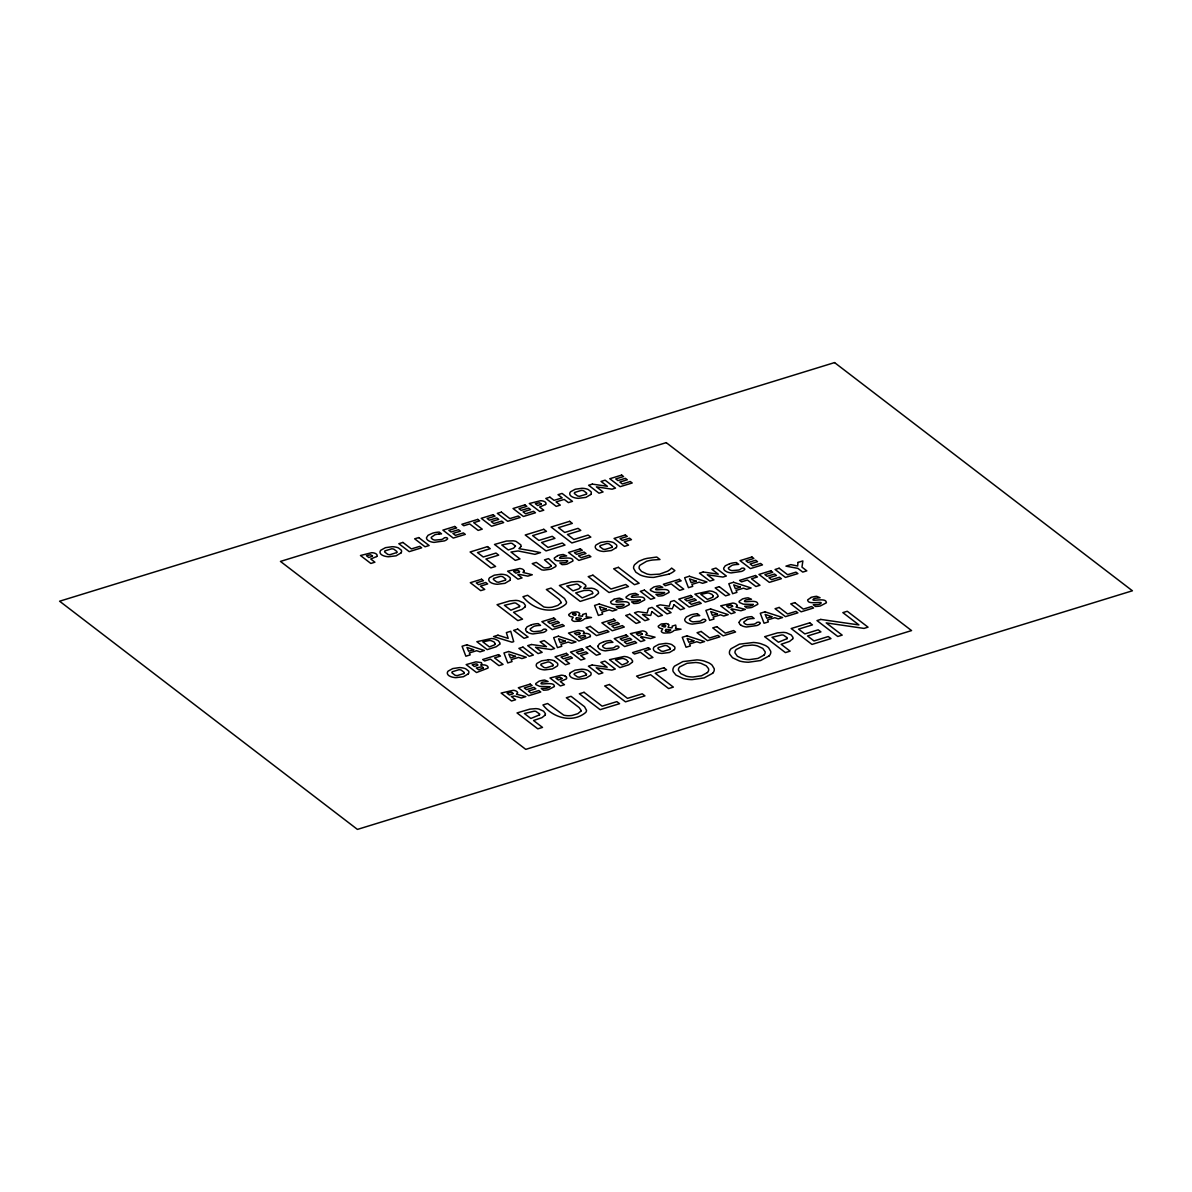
<?xml version="1.0" encoding="UTF-8"?>
<svg xmlns="http://www.w3.org/2000/svg" width="1192" height="1192" viewBox="0 0 1192 1192"><rect width="100%" height="100%" fill="white"/><g stroke="black" fill="none" stroke-linecap="round" stroke-linejoin="round"><path stroke-width="1.5" d="M525.523 629.197L527.073 626.828L531.423 624.757M597.892 646.124L599.442 643.769L603.793 641.683M739.1 622.254L740.649 619.885L745 617.814A13.887 6.75 0.1 0 1 751.809 616.637L754.134 618.469L751.481 618.618A11.905 5.796 0.1 0 0 747.444 619.378M717.718 596.7L714.187 599.263L705.262 602.109L694.891 594.167L709.434 590.979A8.672 4.217 0.1 0 1 712.95 591.545L716.303 593.154L717.942 595.359A8.031 3.904 0.1 0 1 717.718 596.7M570.387 672.675L575.021 670.157L581.696 669.204A9.938 4.843 0.1 0 1 587.924 670.381L590.785 672.601A9.849 4.783 0.1 0 1 590.576 675.387L585.659 678.308L578.075 679.246A9.7 4.708 0.1 0 1 571.519 677.488A9 4.381 0.1 0 1 570.193 676.341L569.91 675.924A9.938 4.828 0.1 0 1 570.387 672.675M579.878 633.772A1.982 0.969 0.1 0 0 578.314 632.401L574.455 633.295L576.675 634.993L579.893 633.772M669.04 574.112L653.842 577.39A19.012 9.253 0.1 0 1 647.941 577.032L646.138 576.734A20.026 9.745 0.1 0 1 640.059 574.902L635.828 572.19L633.622 568.375A19.191 9.327 0.1 0 1 634.665 564.621L638.823 561.253L643.859 559.197A24.928 12.129 0.1 0 1 647.196 558.348L656.762 557.051L659.966 559.51L652.605 560.017A22.499 10.937 0.1 0 0 646.541 561.313L639.91 565.246A14.125 6.869 0.1 0 0 639.284 568.688L641.475 571.415L646.854 573.948A13.35 6.496 0.1 0 0 650.832 574.648L659.608 574.142L667.669 571.177A28.474 13.857 0.1 0 0 671.617 568.077L674.881 570.581L673.137 571.907A26.909 13.082 0.1 0 1 669.04 574.112M557.633 555.681L554.325 558.02A4.783 2.324 0.1 0 0 554.548 559.122C555.859 563.235 572.443 558.258 566.409 562.341A8.24 4.008 0.1 0 1 564.278 562.773L559.838 562.937L562.073 564.65L564.457 564.516A11.384 5.543 0.1 0 0 566.99 564.129L572.92 561.015A5.036 2.458 0.1 0 0 572.845 560.136C571.892 555.368 555.383 560.776 560.583 556.798A8.597 4.187 0.1 0 1 561.998 556.455L566.677 555.919L563.25 554.503A15.153 7.376 0.1 0 0 557.603 555.651M613.984 599.338L610.677 601.692A4.768 2.324 0.1 0 0 610.9 602.779C612.062 606.862 629.018 601.99 622.76 606.013A8.24 4.008 0.1 0 1 620.615 606.43L616.19 606.594L618.424 608.307L620.794 608.173A11.354 5.528 0.1 0 0 623.341 607.786L629.272 604.672A5.036 2.458 0.1 0 0 629.197 603.808C628.169 599.054 611.868 604.418 616.92 600.455A8.612 4.187 0.1 0 1 618.335 600.112L623.014 599.576L619.602 598.16A15.153 7.376 0.1 0 0 613.955 599.323M811.037 597.505L807.714 599.844A4.783 2.324 0.1 0 0 807.952 600.947C809.115 605.014 826.056 600.142 819.813 604.165A8.24 4.008 0.1 0 1 817.667 604.582L813.227 604.761L815.477 606.475L817.846 606.326A11.413 5.543 0.1 0 0 820.379 605.953L826.324 602.839A5.036 2.458 0.1 0 0 826.235 601.96C825.296 597.192 808.787 602.601 813.972 598.622A8.597 4.187 0.1 0 1 815.388 598.265L820.066 597.743L816.639 596.313A15.109 7.346 0.1 0 0 811.007 597.475M579.535 619.512L579.684 619.467A5.945 2.891 0.1 0 0 581.294 618.335L576.407 617.679L575.84 618.872A1.952 0.954 0.1 0 0 576.049 619.184A2.369 1.147 0.1 0 0 579.491 619.482M729.593 563.727L725.228 565.813L723.678 568.167A9.387 4.559 0.1 0 0 725.138 570.849L726.956 571.877A9.342 4.544 0.1 0 0 731.158 572.92L741.558 571.415A13.604 6.616 0.1 0 0 743.555 570.447C747.28 568.629 741.945 566.692 740.277 569.359A10.072 4.902 0.1 0 1 738.653 570.044L732.037 570.625A5.424 2.637 0.1 0 1 730.055 570L728.714 568.986A5.304 2.578 0.1 0 1 728.416 567.854L732.037 565.291A11.89 5.781 0.1 0 1 736.06 564.546L738.712 564.382L736.403 562.609M747.458 619.378L743.838 621.941A5.304 2.578 0.1 0 0 744.136 623.073L745.477 624.087A5.409 2.637 0.1 0 0 747.458 624.712L754.059 624.131A10.072 4.902 0.1 0 0 755.698 623.446C757.173 620.972 762.537 622.373 759.274 624.355A13.723 6.675 0.1 0 1 756.98 625.502L746.565 626.992A9.342 4.544 0.1 0 1 742.363 625.964L740.56 624.936M481.076 665.017L483.877 664.898A4.723 2.295 0.1 0 1 486.41 665.523L487.2 665.985A6.213 3.025 0.1 0 1 487.796 666.581L488.109 667.311A4.887 2.369 0.1 0 1 487.945 668.116L476.532 672.541L466.176 664.6L475.936 661.858L480.987 662.588M438.894 534.016L441.547 533.867L439.237 532.094A13.917 6.765 0.1 0 0 432.473 533.241L428.062 535.283L426.512 537.652A9.387 4.559 0.1 0 0 427.973 540.334A9.789 4.768 0.1 0 0 429.791 541.362A9.342 4.544 0.1 0 0 433.992 542.39L444.392 540.9A13.574 6.601 0.1 0 0 446.389 539.931C450.114 538.113 444.78 536.177 443.111 538.844A10.072 4.902 0.1 0 1 441.487 539.529L434.871 540.11A5.424 2.637 0.1 0 1 432.89 539.484L431.564 538.456A5.304 2.578 0.1 0 1 431.266 537.324L434.871 534.776A11.875 5.781 0.1 0 1 438.894 534.016M548.38 659.846L541.704 660.8L537.07 663.333A9.923 4.828 0.1 0 0 536.579 666.566L536.877 666.984A9.014 4.381 0.1 0 0 538.203 668.131A9.7 4.708 0.1 0 0 544.744 669.889L552.343 668.965L557.26 666.045A9.849 4.798 0.1 0 0 557.469 663.259L554.593 661.024M526.968 631.864L528.786 632.907A9.327 4.544 0.1 0 0 532.988 633.935L543.403 632.43A13.604 6.616 0.1 0 0 545.4 631.477C549.125 629.644 543.775 627.722 542.107 630.389A10.057 4.887 0.1 0 1 540.483 631.06L533.867 631.656A5.424 2.637 0.1 0 1 531.885 631.03L530.544 630.002A5.304 2.578 0.1 0 1 530.246 628.869L533.867 626.322A11.89 5.781 0.1 0 1 537.89 625.562L540.542 625.398L538.233 623.625A13.917 6.765 0.1 0 0 531.483 624.787M697.439 613.82L699.749 615.593L697.096 615.757A11.89 5.781 0.1 0 0 693.059 616.502L689.468 619.065A5.304 2.578 0.1 0 0 689.766 620.198L691.092 621.226A5.424 2.637 0.1 0 0 693.073 621.851L699.689 621.27A10.072 4.902 0.1 0 0 701.313 620.585C702.982 617.918 708.331 619.855 704.591 621.673A13.604 6.616 0.1 0 1 702.595 622.626L692.194 624.131A9.342 4.544 0.1 0 1 687.993 623.103A9.789 4.768 0.1 0 1 686.175 622.075A9.372 4.559 0.1 0 1 684.715 619.393L686.279 617.024L690.63 614.953A13.902 6.765 0.1 0 1 697.439 613.776M603.852 641.728A13.917 6.765 0.1 0 1 610.602 640.521L612.926 642.339L610.259 642.488A11.875 5.781 0.1 0 0 606.221 643.233L602.63 645.811A5.304 2.578 0.1 0 0 602.928 646.943L604.255 647.956A5.424 2.637 0.1 0 0 606.236 648.582L612.852 648.001A10.057 4.887 0.1 0 0 614.476 647.316C616.145 644.649 621.494 646.586 617.769 648.403A13.604 6.616 0.1 0 1 615.772 649.372L605.357 650.877A9.342 4.544 0.1 0 1 601.155 649.834L599.338 648.806A9.342 4.544 0.1 0 1 597.997 646.198M740.649 624.981A9.342 4.544 0.1 0 1 739.204 622.328M548.201 659.668A9.849 4.798 0.1 0 1 554.355 660.83M668.414 624.385A4.112 1.997 0.1 0 1 668.95 625.01L668.086 627.394L671.945 627.946A13.157 6.392 0.1 0 0 672.169 626.128L675.67 625.055L675.968 626.694A13.127 6.377 0.1 0 1 675.506 628.437L681.049 629.182L674.091 630.449A11.294 5.498 0.1 0 1 669.949 632.773L663.959 633.086A4.574 2.22 0.1 0 1 662.335 632.46A4.977 2.429 0.1 0 1 661.649 631.894A4.544 2.205 0.1 0 1 661.292 631.149L662.752 628.869L660.293 628.258A5.126 2.488 0.1 0 1 658.967 627.573L658.505 627.111A4.53 2.205 0.1 0 1 658.267 626.143L661.292 623.982L666.298 623.565A4.112 1.997 0.1 0 1 667.848 624.042A4.44 2.16 0.1 0 1 668.459 624.414M665.508 630.866A2.354 1.147 0.1 0 0 669.01 631.134L669.204 631.119A5.945 2.891 0.1 0 0 670.828 630.002L665.926 629.331L665.36 630.523A1.967 0.954 0.1 0 0 665.568 630.851M527.073 631.924A9.327 4.544 0.1 0 1 525.627 629.257M565.202 676.147A5.513 2.682 0.1 0 1 566.081 676.758M565.142 676.058A5.617 2.727 0.1 0 0 561.238 675.193L550.019 678.01L560.389 685.951L564.457 684.7L560.285 681.496L566.26 679.008A5.513 2.682 0.1 0 0 566.677 677.92A5.886 2.861 0.1 0 0 566.021 676.669M481.106 662.558A4.41 2.146 0.1 0 1 481.002 665.002M729.653 563.771A13.902 6.765 0.1 0 1 736.388 562.564M549.84 686.711L547.828 687.918A8.255 4.008 0.1 0 1 545.683 688.335L541.257 688.499L543.492 690.213L545.861 690.079A11.399 5.543 0.1 0 0 548.394 689.691L554.34 686.577A5.036 2.458 0.1 0 0 554.25 685.713C553.312 680.945 536.802 686.339 541.987 682.36A8.597 4.187 0.1 0 1 543.403 682.018L548.082 681.481L544.669 680.066A15.123 7.346 0.1 0 0 539.022 681.228L535.73 683.597A4.783 2.324 0.1 0 0 535.968 684.685L539.872 686.413L549.84 686.711M664.525 592.558L662.514 593.765A8.255 4.008 0.1 0 1 660.368 594.197L655.928 594.361L658.163 596.075L660.547 595.94A11.354 5.528 0.1 0 0 663.08 595.553L669.025 592.439A5.036 2.458 0.1 0 0 668.935 591.56C667.893 586.807 651.368 592.171 656.673 588.222A8.582 4.172 0.1 0 1 658.088 587.88L662.767 587.343L659.787 585.883A15.615 7.599 0.1 0 0 653.693 587.075L650.415 589.444A4.783 2.324 0.1 0 0 650.638 590.547L654.557 592.275L664.525 592.558M753.269 604.463L751.243 605.67A8.225 3.993 0.1 0 1 749.097 606.087L744.672 606.266L746.907 607.98L749.276 607.831A11.369 5.528 0.1 0 0 751.824 607.443L757.754 604.344A5.036 2.458 0.1 0 0 757.665 603.465C756.637 598.697 740.366 604.091 745.402 600.127A8.612 4.187 0.1 0 1 746.818 599.77L751.496 599.248L748.069 597.818A15.138 7.361 0.1 0 0 742.437 598.98L739.144 601.349A4.768 2.324 0.1 0 0 739.383 602.452L743.287 604.165L753.269 604.463M640.193 600.053L638.167 601.26A8.24 4.008 0.1 0 1 636.036 601.692L631.596 601.856L633.831 603.569L636.215 603.435A11.354 5.528 0.1 0 0 638.748 603.048L644.678 599.934A5.036 2.458 0.1 0 0 644.604 599.054C643.65 594.287 627.126 599.695 632.341 595.717A8.582 4.172 0.1 0 1 633.757 595.359L638.435 594.838L635.455 593.363A15.615 7.599 0.1 0 0 629.361 594.57L626.083 596.939A4.783 2.324 0.1 0 0 626.307 598.041L630.225 599.77L640.193 600.053M579.61 613.91L578.567 615.742L582.411 616.294A13.142 6.392 0.1 0 0 582.635 614.476L586.136 613.403L586.434 615.042A13.052 6.347 0.1 0 1 585.987 616.785L591.53 617.53L584.557 618.782A11.279 5.483 0.1 0 1 580.415 621.106L574.425 621.419A4.574 2.235 0.1 0 1 572.816 620.808A4.992 2.429 0.1 0 1 572.13 620.242A4.559 2.22 0.1 0 1 571.758 619.497L573.218 617.218L570.759 616.607A5.111 2.488 0.1 0 1 569.448 615.921L568.986 615.459A4.53 2.205 0.1 0 1 568.733 614.491L571.758 612.33L576.764 611.913A4.112 1.997 0.1 0 1 578.329 612.39A4.425 2.16 0.1 0 1 578.94 612.763A4.112 1.997 0.1 0 1 579.431 613.344L579.61 613.91M515.495 546.1L513.603 548.156L508.299 549.974L501.772 544.982L510.519 543.194A4.574 2.235 0.1 0 1 512.158 543.448L515.495 546.1M580.787 586.792L578.94 588.818L572.994 590.86L566.781 586.106L576.436 584.065A4.336 2.101 0.1 0 1 577.882 584.333L580.787 586.792M797.969 562.43L797.657 566.021L790.862 564.621L785.945 566.14L797.895 568.375L802.737 572.1L806.805 570.849L801.963 567.124L802.872 560.925L797.969 562.43M662.111 625.934L663.378 626.754A6.481 3.159 0.1 0 0 665.091 626.992L665.717 626.038A1.892 0.924 0.1 0 0 665.494 625.562L665.404 625.487A1.609 0.79 0.1 0 0 663.542 625.174L663.199 625.249A2.473 1.207 0.1 0 0 662.722 625.398L662.111 625.934M572.577 614.282L573.859 615.102A6.541 3.174 0.1 0 0 575.572 615.34L576.183 614.297A1.907 0.924 0.1 0 0 575.96 613.91A1.609 0.79 0.1 0 0 574.008 613.522L573.68 613.582A2.458 1.192 0.1 0 0 573.203 613.746L572.607 614.208M495.202 643.725L495.172 644.008A4.977 2.429 0.1 0 1 494.635 644.827L489.405 646.928L482.834 641.892L489.39 640.491A4.902 2.384 0.1 0 1 491.074 640.655L494.084 641.966L495.202 643.725M627.871 661.709L627.826 661.992A4.977 2.429 0.1 0 1 627.305 662.812L622.06 664.913L615.489 659.876L622.06 658.476A4.902 2.384 0.1 0 1 623.729 658.64L626.739 659.951L627.871 661.709M713.233 596.209L713.203 596.477A4.977 2.414 0.1 0 1 712.667 597.296L707.422 599.412L700.851 594.376L707.422 592.96A4.902 2.384 0.1 0 1 709.091 593.139L712.101 594.435L713.233 596.209M651.875 611.6L650.728 615.445L642.458 614.491L648.94 619.453L644.872 620.704L634.502 612.763L638.048 611.675L647.122 613.016L648.508 608.456L652.054 607.369L662.424 615.31L658.356 616.562L651.875 611.6M674.016 604.776L672.243 608.814L664.585 607.682L671.066 612.643L666.998 613.895L656.628 605.953L660.174 604.865L669.263 606.192L670.649 601.632L674.18 600.544L684.551 608.486L680.483 609.738L674.016 604.776M523.973 571.147L522.96 572.413L532.288 574.753L527.818 576.138L519.012 574.32L517.835 574.678L522.051 577.911L517.984 579.163L507.613 571.206L519.742 568.465A5.304 2.578 0.1 0 1 523.213 569.612A5.602 2.727 0.1 0 1 523.586 569.94L523.839 570.283A4.485 2.175 0.1 0 1 523.973 571.147M737.073 605.76L736.045 607.041L745.372 609.38L740.903 610.751L732.097 608.933L730.934 609.306L735.136 612.524L731.068 613.776L720.698 605.834L732.827 603.077A5.319 2.593 0.1 0 1 736 604.016A5.588 2.712 0.1 0 1 736.671 604.567L736.82 604.731A4.515 2.19 0.1 0 1 737.073 605.76M517.507 692.984L516.479 694.251L525.806 696.59L521.336 697.976L514.75 696.039L511.353 696.515L515.57 699.749L511.502 701L501.132 693.059L513.26 690.302A5.304 2.578 0.1 0 1 516.434 691.226A5.573 2.712 0.1 0 1 517.105 691.777L517.253 691.941A4.515 2.19 0.1 0 1 517.507 692.984M646.749 633.578L645.721 634.844L655.049 637.184L650.579 638.569L641.773 636.752L640.596 637.109L644.812 640.342L640.745 641.594L630.374 633.652L642.503 630.896A5.319 2.593 0.1 0 1 645.677 631.835A5.558 2.712 0.1 0 1 646.347 632.371L646.496 632.535A4.515 2.205 0.1 0 1 646.749 633.578M585.674 586.285L583.722 588.476L591.411 588.192A9.178 4.455 0.1 0 1 594.57 588.937L597.043 590.263A9.521 4.634 0.1 0 1 598.458 593.393L594.093 596.983L580.191 601.409L559.42 585.495L571.475 581.919L578.239 581.487A9.089 4.425 0.1 0 1 581.741 582.232L585.6 585.078A7.226 3.516 0.1 0 1 585.674 586.285M520.83 546.606L518.937 548.663L532.481 550.957A68.421 33.272 0.1 0 0 535.253 551.568L540.527 552.611L534.925 554.325L518.103 550.957L510.966 552.03L519.98 558.929L515.287 560.374L494.516 544.461L506.436 541.049L513.216 540.81A9.342 4.544 0.1 0 1 516.136 541.451L520.815 544.848A9.119 4.44 0.1 0 1 520.83 546.606M560.94 602.884L557.811 605.432L552.269 607.175A10.951 5.319 0.1 0 1 546.711 607.399L544.863 607.16A6.347 3.084 0.1 0 1 543.716 606.862L527.639 595.285L522.945 596.73C533.167 609.678 552.462 615.251 565.738 604.225A12.71 6.184 0.1 0 0 566.543 602.109L564.546 598.458L551.062 588.073L546.368 589.519L559.137 599.323L561.104 602.139A6.869 3.338 0.1 0 1 560.94 602.884M580.921 711.132L577.792 713.68L572.249 715.409A10.922 5.304 0.1 0 1 566.692 715.647L564.844 715.394A6.332 3.084 0.1 0 1 563.712 715.096L547.62 703.518L542.941 704.964C553.148 717.927 572.443 723.484 585.719 712.473A12.725 6.184 0.1 0 0 586.524 710.357L584.527 706.707L571.043 696.307L566.349 697.752L579.133 707.571L581.085 710.387A6.869 3.338 0.1 0 1 580.921 711.132M499.686 644.231L496.155 646.779L487.23 649.64L476.86 641.698L491.402 638.51A8.672 4.217 0.1 0 1 494.918 639.076L498.271 640.685L499.91 642.89A8.031 3.904 0.1 0 1 499.686 644.231M632.341 662.216L628.81 664.763L619.9 667.624L609.529 659.683L624.057 656.494A8.672 4.217 0.1 0 1 627.573 657.06L630.94 658.669L632.565 660.875A8.031 3.904 0.1 0 1 632.341 662.216M592.588 593.571L582.188 597.907L575.676 592.916L583.961 590.517L588.952 590.308A4.962 2.414 0.1 0 1 590.547 590.725L591.411 591.158A6.69 3.263 0.1 0 1 592.305 591.903L592.722 592.692A5.141 2.503 0.1 0 1 592.588 593.571M525.076 606.922L521.992 609.395L513.529 612.286L522.513 619.169L517.835 620.6L497.064 604.702L509.878 600.887L515.808 600.395A9.491 4.619 0.1 0 1 518.878 600.813L523.616 602.928L525.374 605.387A9.268 4.5 0.1 0 1 525.076 606.922M545.057 715.155L541.973 717.644L533.524 720.519L542.494 727.403L537.815 728.848L517.045 712.935L529.859 709.121L535.804 708.629A9.491 4.619 0.1 0 1 538.858 709.046L543.597 711.177L545.37 713.635A9.268 4.5 0.1 0 1 545.057 715.155M792.665 638.912L789.581 641.4L781.133 644.276L790.102 651.16L785.409 652.605L764.653 636.692L777.467 632.877L783.397 632.386A9.491 4.619 0.1 0 1 786.467 632.803L791.205 634.934L792.963 637.392A9.268 4.515 0.1 0 1 792.665 638.912M519.429 571.788L515.942 573.218L513.573 571.415L517.671 570.476A1.728 0.834 0.1 0 1 518.475 570.625L519.488 571.46A1.818 0.879 0.1 0 1 519.429 571.788M512.947 693.625L509.461 695.055L507.092 693.252L511.189 692.314A1.728 0.834 0.1 0 1 511.994 692.463L513.007 693.297A1.818 0.879 0.1 0 1 512.947 693.625M590.263 636.602L578.85 641.043L568.495 633.086L578.254 630.345L583.305 631.09A4.41 2.146 0.1 0 1 583.305 633.488L586.196 633.399A4.723 2.295 0.1 0 1 588.729 634.01L589.519 634.487A6.213 3.025 0.1 0 1 590.115 635.083L590.427 635.798A4.887 2.369 0.1 0 1 590.263 636.602M642.19 634.218L638.703 635.664L636.334 633.846L640.417 632.907A1.713 0.834 0.1 0 1 641.221 633.056L642.25 633.891A1.818 0.879 0.1 0 1 642.19 634.218M732.529 606.4L729.027 607.846L726.673 606.043L730.756 605.089A1.713 0.834 0.1 0 1 731.56 605.238L732.588 606.072A1.818 0.879 0.1 0 1 732.529 606.4M585.451 636.543L581.025 638.331L578.567 636.453L583.961 635.291A1.848 0.894 0.1 0 1 584.765 635.515L585.495 636.2A1.654 0.805 0.1 0 1 585.451 636.543M483.147 668.056L478.707 669.83L476.264 667.952L481.642 666.805A1.833 0.894 0.1 0 1 482.447 667.028L483.177 667.699A1.654 0.805 0.1 0 1 483.147 668.056M539.484 714.887L530.842 718.478L524.42 713.546L534.15 711.192A4.902 2.384 0.1 0 1 535.849 711.371L539.693 714.038A5.126 2.488 0.1 0 1 539.484 714.887M787.092 638.644L778.451 642.235L772.029 637.303L781.758 634.949A4.902 2.384 0.1 0 1 783.442 635.127L787.286 637.809A5.126 2.488 0.1 0 1 787.092 638.644M519.503 606.654L510.861 610.23L504.425 605.312L514.169 602.958A4.902 2.384 0.1 0 1 515.853 603.122L519.712 605.804A5.126 2.488 0.1 0 1 519.503 606.654M550.972 566.2L549.452 567.258A6.869 3.338 0.1 0 1 548.245 567.66L545.578 567.958A3.963 1.922 0.1 0 1 543.567 567.615L536.296 562.386L532.243 563.637L541.555 569.776A6.899 3.353 0.1 0 0 543.939 570.134L550.898 569.165L555.621 566.617A6.735 3.278 0.1 0 0 556.038 565.41L548.543 558.616L544.476 559.867L551.151 565.544A3.874 1.892 0.1 0 1 550.972 566.2M401.033 552.909L396.117 555.815L388.517 556.753A9.745 4.738 0.1 0 1 382.587 555.338L381.976 554.995A9 4.381 0.1 0 1 380.65 553.848L380.367 553.431A9.938 4.828 0.1 0 1 380.844 550.197L385.478 547.664L392.153 546.711A9.953 4.843 0.1 0 1 398.366 547.888L401.242 550.108A9.864 4.798 0.1 0 1 401.033 552.909M509.803 580.429L504.887 583.335L497.288 584.274A9.73 4.738 0.1 0 1 491.342 582.858L490.746 582.515A9 4.381 0.1 0 1 489.405 581.368L489.122 580.951A9.938 4.828 0.1 0 1 489.614 577.718L494.233 575.185L500.923 574.231A9.938 4.843 0.1 0 1 507.136 575.408L510.012 577.628A9.849 4.783 0.1 0 1 509.789 580.415M590.785 494.471L585.868 497.392L578.269 498.33A9.7 4.708 0.1 0 1 571.713 496.572A9.014 4.381 0.1 0 1 570.387 495.425L570.104 495.008A9.938 4.828 0.1 0 1 570.596 491.76L575.229 489.242L581.905 488.288A9.953 4.843 0.1 0 1 588.118 489.465L590.994 491.685A9.849 4.798 0.1 0 1 590.785 494.471M468.367 673.808L463.435 676.728L455.851 677.652A9.7 4.708 0.1 0 1 449.295 675.894A9.014 4.381 0.1 0 1 447.968 674.747L447.685 674.329A9.923 4.828 0.1 0 1 448.162 671.096L452.796 668.563L459.471 667.609A9.953 4.843 0.1 0 1 465.7 668.787L468.56 671.022A9.849 4.798 0.1 0 1 468.352 673.808M616.279 547.635L611.362 550.555L603.763 551.479A9.685 4.708 0.1 0 1 597.207 549.721A9.014 4.381 0.1 0 1 595.896 548.588L595.598 548.156A9.938 4.828 0.1 0 1 596.089 544.923L600.723 542.405L607.399 541.451A9.953 4.843 0.1 0 1 613.612 542.628L616.487 544.848A9.849 4.783 0.1 0 1 616.279 547.635M674.404 649.58L669.487 652.501L661.888 653.425A9.7 4.708 0.1 0 1 655.332 651.666A9 4.381 0.1 0 1 654.006 650.534L653.723 650.102A9.938 4.828 0.1 0 1 654.214 646.869L658.833 644.351L665.523 643.397A9.938 4.843 0.1 0 1 671.737 644.574L674.612 646.794A9.849 4.798 0.1 0 1 674.389 649.58M561.939 678.62L558.392 680.051L555.979 678.203L560.002 677.25L562.013 678.308A1.639 0.79 0.1 0 1 561.939 678.62M372.381 556.128L368.835 557.558L366.436 555.71L370.459 554.772L372.47 555.815A1.639 0.79 0.1 0 1 372.381 556.128M396.653 552.611L389.888 554.697A5.2 2.533 0.1 0 1 387.772 554.369L384.629 551.956A5.2 2.533 0.1 0 1 384.912 550.883L391.676 548.797A5.215 2.533 0.1 0 1 393.792 549.125L396.936 551.538A5.215 2.533 0.1 0 1 396.653 552.611M541.242 504.142L537.696 505.557L535.297 503.724L539.32 502.771L541.332 503.829A1.639 0.79 0.1 0 1 541.242 504.142M586.404 494.188L579.64 496.274A5.215 2.533 0.1 0 1 577.524 495.932L574.365 493.518A5.215 2.533 0.1 0 1 574.663 492.46L581.428 490.374A5.215 2.533 0.1 0 1 583.544 490.702L586.688 493.115A5.215 2.533 0.1 0 1 586.404 494.188M552.879 665.747L546.13 667.833A5.2 2.533 0.1 0 1 544.014 667.505L540.855 665.091A5.2 2.533 0.1 0 1 541.138 664.019L547.903 661.933A5.215 2.533 0.1 0 1 550.019 662.26L553.163 664.674A5.215 2.533 0.1 0 1 552.894 665.747M670.023 649.297L663.259 651.368A5.2 2.533 0.1 0 1 661.143 651.041L657.984 648.627A5.2 2.533 0.1 0 1 658.282 647.554L665.047 645.483A5.2 2.533 0.1 0 1 667.148 645.811L670.306 648.225A5.215 2.533 0.1 0 1 670.023 649.297M505.423 580.132L498.658 582.217A5.2 2.533 0.1 0 1 496.543 581.89L493.399 579.476A5.2 2.533 0.1 0 1 493.682 578.403L500.446 576.317A5.215 2.533 0.1 0 1 502.562 576.645L505.706 579.059A5.2 2.533 0.1 0 1 505.423 580.132M463.986 673.51L457.221 675.596A5.2 2.533 0.1 0 1 455.106 675.268L451.947 672.854A5.2 2.533 0.1 0 1 452.23 671.781L458.995 669.695A5.2 2.533 0.1 0 1 461.11 670.038L464.269 672.452A5.2 2.533 0.1 0 1 463.986 673.51M611.898 547.351L605.134 549.423A5.2 2.533 0.1 0 1 603.018 549.095L599.874 546.681A5.2 2.533 0.1 0 1 600.157 545.608L606.922 543.537A5.215 2.533 0.1 0 1 609.038 543.865L612.181 546.279A5.2 2.533 0.1 0 1 611.898 547.351M586.211 675.104L579.446 677.19A5.2 2.533 0.1 0 1 577.33 676.847L574.172 674.434A5.2 2.533 0.1 0 1 574.455 673.376L581.234 671.29A5.2 2.533 0.1 0 1 583.335 671.617L586.494 674.031A5.215 2.533 0.1 0 1 586.211 675.104M376.717 556.515L370.742 559.018L374.899 562.207L370.846 563.458L360.476 555.517L371.68 552.701A5.617 2.727 0.1 0 1 376.21 553.967A5.93 2.891 0.1 0 1 377.089 555.159L377.134 555.427A5.483 2.667 0.1 0 1 376.717 556.515M545.563 504.529L539.589 507.017L543.761 510.206L539.693 511.457L529.322 503.516L540.542 500.714A5.617 2.727 0.1 0 1 544.446 501.579A5.498 2.682 0.1 0 1 545.072 501.966A5.93 2.876 0.1 0 1 545.951 503.173L545.996 503.441A5.498 2.682 0.1 0 1 545.563 504.529M712.667 673.271L704.1 677.935L692.016 679.634A19.251 9.357 0.1 0 1 682.882 678.367L676.013 675.149L673.182 671.617A19.236 9.357 0.1 0 1 674.538 666.134L682.882 661.575L696.977 659.891A18.878 9.178 0.1 0 1 704.174 661.068L708.689 662.812A21.009 10.221 0.1 0 1 712.086 665.151L714.202 668.712A19.057 9.268 0.1 0 1 712.667 673.271M769.183 655.868L760.615 660.532L748.531 662.231A19.251 9.357 0.1 0 1 739.398 660.964L732.529 657.746L729.698 654.214A19.236 9.357 0.1 0 1 731.054 648.731L739.398 644.172L753.493 642.488A18.878 9.178 0.1 0 1 760.69 643.665L765.204 645.408A21.024 10.221 0.1 0 1 768.602 647.748L770.717 651.309A19.057 9.268 0.1 0 1 769.183 655.868M707.392 672.571L701.462 675.804L692.939 677.026A14.051 6.839 0.1 0 1 686.175 676.147L680.856 673.659L678.471 670.247A13.976 6.794 0.1 0 1 679.723 666.894L687.024 663.288L695.592 662.484A13.931 6.779 0.1 0 1 700.941 663.318L706.275 665.821L708.465 668.533A14.066 6.839 0.1 0 1 707.407 672.571M763.923 655.168L757.978 658.401L749.455 659.623A14.051 6.839 0.1 0 1 742.69 658.744L737.371 656.256L734.987 652.843A13.976 6.794 0.1 0 1 736.239 649.491L743.54 645.885L752.107 645.081A13.931 6.779 0.1 0 1 757.456 645.915L762.791 648.418L765.16 651.83A14.036 6.824 0.1 0 1 763.908 655.168M477.59 665.285L474.356 666.507L472.136 664.793L475.995 663.899A1.982 0.969 0.1 0 1 477.56 665.27M834.564 362.591L59.6 601.215L357.436 829.409L1132.4 590.785L834.564 362.591M666.239 442.634L280.463 561.417L525.761 749.366L911.552 630.583L666.239 442.634M402.911 542.434L398.843 543.701L409.214 551.643L421.655 547.813L419.748 546.353L411.389 548.931L402.911 542.434M418.735 537.577L414.667 538.829L425.037 546.77L429.105 545.519L418.735 537.577M454.763 526.477L442.902 530.127L453.273 538.069L465.297 534.374L463.405 532.913L455.433 535.372L452.945 533.45L460.38 531.17L458.473 529.71L451.038 532.005L448.863 530.336L456.655 527.937L454.763 526.477M477.754 519.399L461.885 524.286L463.777 525.747L469.678 523.929L478.156 530.41L482.224 529.159L473.745 522.677L479.661 520.859L477.754 519.399M493.101 514.676L481.225 518.326L491.596 526.268L503.635 522.573L501.728 521.113L493.771 523.571L491.268 521.649L498.703 519.369L496.811 517.909L489.376 520.204L487.2 518.535L494.993 516.136L493.101 514.676M501.4 512.113L497.332 513.365L507.703 521.321L520.129 517.492L518.237 516.032L509.863 518.609L501.4 512.113M524.912 504.872L513.052 508.522L523.422 516.479L535.446 512.769L533.554 511.308L525.583 513.767L523.094 511.86L530.529 509.565L528.637 508.105L521.202 510.399L519.027 508.731L526.819 506.332L524.912 504.872M549.899 497.183L545.832 498.435L556.202 506.377L560.27 505.125L556.083 501.907L564.203 499.403L568.405 502.622L572.458 501.37L562.088 493.428L558.035 494.68L562.192 497.869L554.071 500.372L549.899 497.183M592.35 484.116L588.625 485.263L598.995 493.205L603.048 491.953L596.402 486.858L612.077 489.182L615.489 488.124L605.119 480.182L601.051 481.434L607.399 486.291L592.35 484.116M621.658 475.087L609.797 478.737L620.168 486.679L632.192 482.983L630.285 481.523L622.328 483.982L619.84 482.06L627.275 479.78L625.368 478.32L617.933 480.614L615.757 478.946L623.55 476.547L621.658 475.087M487.558 546.606L470.125 551.985L490.88 567.899L495.574 566.453L485.934 559.048L498.673 555.129L495.991 553.073L483.252 556.992L477.485 552.596L490.225 548.663L487.558 546.606M543.775 529.308L525.255 534.999L546.01 550.913L564.978 545.072L562.296 543.03L548.022 547.426L541.57 542.479L554.936 538.367L552.254 536.311L538.888 540.423L532.615 535.61L546.457 531.349L543.775 529.308M569.627 521.336L551.091 527.043L571.847 542.956L590.815 537.115L588.133 535.074L573.873 539.455L567.422 534.523L580.772 530.41L578.09 528.354L564.74 532.466L558.467 527.654L572.309 523.392L569.627 521.336M481.553 579.237L470.318 582.694L480.689 590.651L484.742 589.399L480.48 586.136L487.662 583.931L485.755 582.471L478.588 584.676L476.278 582.903L483.445 580.698L481.553 579.237M580.34 548.827L568.48 552.477L578.85 560.419L590.889 556.709L588.982 555.248L581.025 557.707L578.522 555.8L585.957 553.505L584.065 552.045L576.63 554.34L574.455 552.671L582.247 550.272L580.34 548.827M625.338 534.97L614.089 538.426L624.459 546.368L628.527 545.117L624.265 541.853L631.447 539.648L629.54 538.188L622.373 540.408L620.063 538.635L627.23 536.43L625.338 534.97M592.916 575.185L588.222 576.63L608.993 592.528L628.437 586.553L625.755 584.497L611.004 589.042L592.916 575.185M618.38 567.347L613.686 568.793L634.442 584.691L639.135 583.246L618.38 567.347M466.787 644.798L462.079 646.243L465.863 656.211L470.17 654.9L469.335 652.948L476.636 650.698L480.018 651.86L484.399 650.519L466.787 644.798M497.958 635.202L493.548 636.558L511.934 642.175L513.707 641.639L510.727 631.268L506.362 632.609L508.179 638.405L497.958 635.202M517.73 629.108L513.663 630.359L524.033 638.301L528.101 637.064L517.73 629.108M553.758 618.022L541.898 621.673L552.269 629.614L564.293 625.904L562.4 624.459L554.429 626.903L551.941 624.995L559.376 622.701L557.469 621.255L550.034 623.535L547.858 621.881L555.666 619.467L553.758 618.022M599.278 604.001L594.555 605.447L598.354 615.43L602.66 614.103L601.826 612.152L609.112 609.902L612.509 611.064L616.89 609.723L599.278 604.001M644.395 590.1L640.342 591.351L650.713 599.308L654.766 598.056L644.395 590.1M679.261 579.372L663.378 584.259L665.285 585.719L671.185 583.901L679.649 590.383L683.731 589.131L675.253 582.65L681.154 580.832L679.261 579.372M689.348 576.258L684.64 577.718L688.44 587.686L692.746 586.36L691.911 584.408L699.197 582.158L702.595 583.32L706.975 581.979L689.348 576.258M703.22 571.996L699.481 573.143L709.851 581.085L713.919 579.833L707.273 574.753L722.933 577.062L726.345 576.004L715.975 568.062L711.922 569.314L718.255 574.172L703.22 571.996M751.928 556.992L740.068 560.642L750.438 568.599L762.463 564.889L760.556 563.429L752.599 565.887L750.111 563.98L757.546 561.685L755.639 560.225L748.203 562.52L746.028 560.851L753.821 558.452L751.928 556.992M473.626 649.685L468.605 651.234L466.966 647.405L473.626 649.685M606.117 608.888L601.096 610.438L599.457 606.609L606.117 608.888M696.202 581.145L691.181 582.694L689.542 578.865L696.202 581.145M498.554 654.632L482.685 659.519L484.578 660.964L490.478 659.146L498.956 665.643L503.024 664.391L494.561 657.895L500.461 656.077L498.554 654.632M508.656 651.517L503.948 652.963L507.747 662.931L512.038 661.605L511.204 659.653L518.505 657.418L521.887 658.58L526.268 657.224L508.656 651.517M522.975 647.107L518.907 648.359L529.278 656.3L533.346 655.049L522.975 647.107M531.438 644.5L527.713 645.647L538.084 653.588L542.151 652.337L535.506 647.256L551.166 649.565L554.578 648.508L544.208 640.566L540.155 641.817L546.487 646.675L531.438 644.5M558.377 636.2L553.669 637.66L557.469 647.628L561.775 646.302L560.94 644.351L568.226 642.101L571.624 643.263L575.989 641.922L558.377 636.2M590.219 626.411L586.151 627.663L596.507 635.604L608.948 631.775L607.056 630.315L598.682 632.892L590.219 626.411M613.731 619.169L601.871 622.82L612.226 630.762L624.265 627.052L622.358 625.591L614.402 628.05L611.898 626.143L619.348 623.848L617.441 622.388L610.006 624.683L607.831 623.014L615.623 620.615L613.731 619.169M629.793 614.223L625.726 615.474L636.096 623.416L640.164 622.164L629.793 614.223M690.675 595.464L678.814 599.114L689.185 607.071L701.209 603.361L699.317 601.9L691.345 604.359L688.857 602.452L696.292 600.157L694.385 598.697L686.95 600.991L684.774 599.323L692.582 596.924L690.675 595.464M719.283 586.658L715.215 587.909L725.585 595.866L729.653 594.614L719.283 586.658M733.527 582.277L728.819 583.722L732.618 593.69L736.924 592.364L736.09 590.413L743.376 588.178L746.773 589.34L751.139 587.984L733.527 582.277M755.49 575.513L739.621 580.4L741.513 581.86L747.429 580.027L755.892 586.524L759.96 585.272L751.481 578.79L757.397 576.958L755.49 575.513M770.837 570.789L758.976 574.44L769.347 582.381L781.371 578.686L779.464 577.226L771.507 579.67L769.004 577.762L776.439 575.468L774.547 574.023L767.112 576.302L764.936 574.648L772.729 572.235L770.837 570.789M779.136 568.226L775.083 569.478L785.439 577.42L797.88 573.59L795.973 572.145L787.614 574.723L779.136 568.226M515.495 656.39L510.474 657.939L508.85 654.125L515.495 656.39M565.217 641.087L560.195 642.637L558.571 638.808L565.217 641.087M740.366 587.149L735.345 588.699L733.721 584.885L740.366 587.149M566.319 653.365L555.07 656.837L565.44 664.778L569.508 663.527L565.261 660.264L572.428 658.058L570.521 656.598L563.354 658.803L561.045 657.03L568.212 654.825L566.319 653.365M581.726 648.627L570.491 652.084L580.862 660.04L584.914 658.789L580.653 655.525L587.835 653.305L585.928 651.86L578.761 654.065L576.451 652.292L583.618 650.087L581.726 648.627M590.1 646.049L586.032 647.301L596.402 655.242L600.47 653.991L590.1 646.049M626.128 634.949L614.267 638.599L624.638 646.556L636.662 642.846L634.77 641.385L626.798 643.844L624.31 641.937L631.745 639.642L629.853 638.182L622.418 640.476L620.242 638.808L628.035 636.409L626.128 634.949M710.596 608.948L705.888 610.393L709.687 620.361L713.978 619.035L713.144 617.098L720.445 614.848L723.842 616.011L728.208 614.655L710.596 608.948M717.435 613.835L712.414 615.37L710.775 611.556L717.435 613.835M530.202 684.104L518.341 687.754L528.712 695.696L540.736 692.001L538.829 690.54L530.872 692.999L528.384 691.077L535.819 688.797L533.912 687.337L526.477 689.632L524.301 687.963L532.094 685.564L530.202 684.104M592.156 665.032L588.431 666.179L598.786 674.121L602.854 672.869L596.209 667.773L611.868 670.098L615.281 669.04L604.925 661.098L600.857 662.35L607.19 667.207L592.156 665.032M648.448 647.703L632.565 652.59L634.472 654.035L640.372 652.218L648.835 658.714L652.903 657.462L644.44 650.966L650.34 649.148L648.448 647.703M686.979 635.828L682.256 637.288L686.056 647.256L690.362 645.93L689.527 643.978L696.813 641.728L700.211 642.89L704.591 641.549L686.979 635.828M701.149 631.462L697.082 632.714L707.452 640.655L719.879 636.841L717.986 635.381L709.612 637.958L701.149 631.462M716.809 626.649L712.756 627.901L723.112 635.843L735.553 632.013L733.646 630.553L725.287 633.131L716.809 626.649M764.981 611.809L760.273 613.269L764.057 623.237L768.363 621.911L767.529 619.959L774.83 617.709L778.212 618.872L782.593 617.53L764.981 611.809M779.151 607.443L775.083 608.695L785.453 616.651L797.88 612.822L795.988 611.362L787.614 613.94L779.151 607.443M794.826 602.63L790.758 603.882L801.113 611.824L813.555 607.995L811.648 606.534L803.289 609.112L794.826 602.63M693.818 640.715L688.797 642.264L687.158 638.435L693.818 640.715M771.82 616.696L766.799 618.246L765.16 614.416L771.82 616.696M584.05 692.314L579.357 693.759L600.112 709.672L619.557 703.682L616.875 701.626L602.124 706.171L584.05 692.314M609.41 684.506L604.716 685.951L625.487 701.85L644.917 695.875L642.235 693.818L627.499 698.363L609.41 684.506M663.884 667.729L636.588 676.132L639.27 678.188L650.564 674.702L668.652 688.559L673.346 687.113L655.257 673.257L666.552 669.785L663.884 667.729M809.741 622.82L791.205 628.527L811.976 644.425L830.943 638.599L828.261 636.543L813.987 640.938L807.535 635.992L820.901 631.879L818.219 629.823L804.853 633.935L798.58 629.123L812.423 624.861L809.741 622.82M820.737 619.423L816.997 620.585L837.767 636.483L842.178 635.127L826.19 622.88L864.006 628.408L868.029 627.171L847.259 611.258L842.863 612.613L858.94 624.936L820.737 619.423"/></g></svg>
